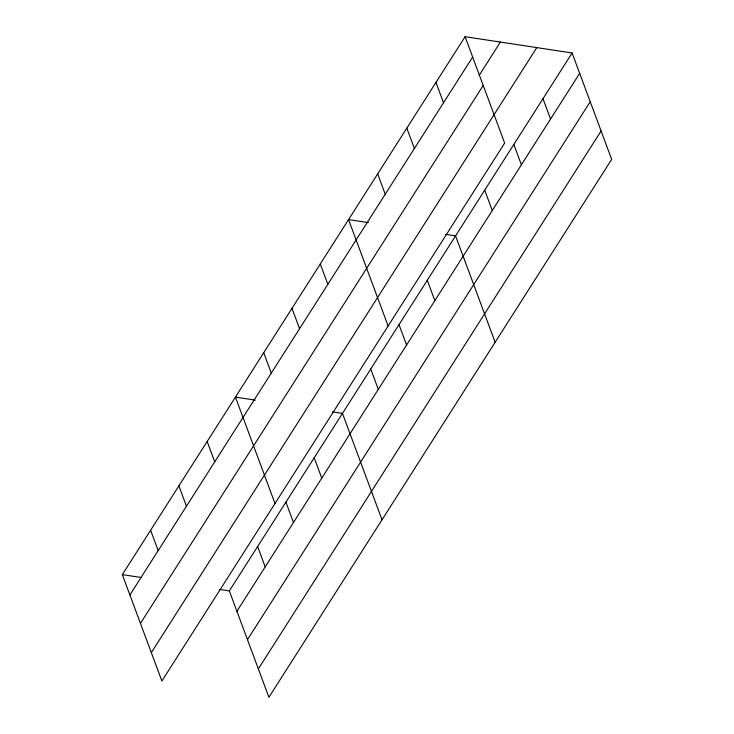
<?xml version="1.0" encoding="UTF-8"?>
<svg xmlns="http://www.w3.org/2000/svg" width="734" height="734" viewBox="0 0 734 734"><rect width="100%" height="100%" fill="white"/><g stroke="black" fill="none" stroke-linecap="round" stroke-linejoin="round"><path stroke-width="1.1" d="M465.09 36.7L504.653 143.084L161.893 681.014L122.33 574.63L465.09 36.7L572.107 52.986L611.67 159.37L268.91 697.3L229.347 590.916L572.107 52.986M129.9 594.98L472.65 57.05M479.155 75.418L500.404 42.077M140.451 623.377L483.211 85.438M151.332 652.627L536.793 47.609M236.917 611.266L579.676 73.336M247.477 639.663L590.237 101.723M258.359 668.913L601.109 130.982M368.413 222.622L348.549 219.594L388.112 325.979M445.639 234.375L455.575 235.88L495.138 342.264M255.304 400.14L235.44 397.112L275.002 503.496M332.53 411.884L342.457 413.398L382.029 519.782M122.33 574.63L141.093 577.484M219.42 589.402L229.347 590.916M542.976 98.714L550.546 119.064M513.837 144.433L521.406 164.783M484.706 190.161L492.275 210.511M435.95 82.428L443.519 102.778M406.819 128.147L414.389 148.497M427.289 280.26L434.858 300.61M377.68 173.875L385.249 194.226M399.012 324.639L406.581 344.989M370.734 369.018L378.304 389.369M320.272 263.974L327.841 284.324M291.994 308.353L299.564 328.704M314.18 457.777L321.749 478.128M263.717 352.733L271.286 373.083M285.902 502.157L293.472 522.507M257.625 546.536L265.194 566.887M207.162 441.492L214.732 461.842M178.885 485.871L186.454 506.221M150.608 530.251L158.177 550.601"/></g></svg>
